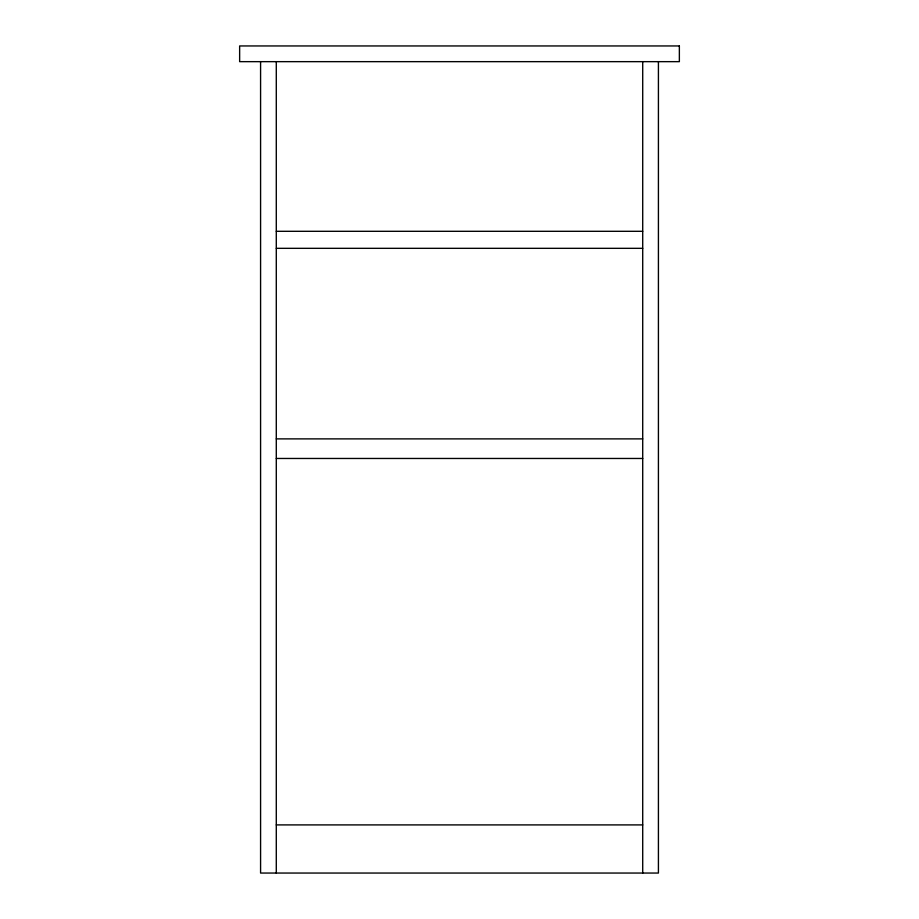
<?xml version="1.0" encoding="UTF-8"?>
<svg xmlns="http://www.w3.org/2000/svg" width="919" height="919" viewBox="0 0 919 919"><rect width="100%" height="100%" fill="white"/><g stroke="black" fill="none" stroke-linecap="round" stroke-linejoin="round"><path stroke-width="1.38" d="M276.286 231.301L642.714 231.301M276.286 248.325L642.714 248.325M276.286 438.88L642.714 438.88M276.286 458.466L642.714 458.466M276.286 824.906L642.714 824.906M658.418 61.653L658.418 873.05L260.582 873.05L260.582 61.653M642.714 61.653L642.714 873.05M276.286 61.653L276.286 873.05M679.359 45.95L239.641 45.95L239.641 61.653L679.359 61.653L679.359 45.95"/></g></svg>
